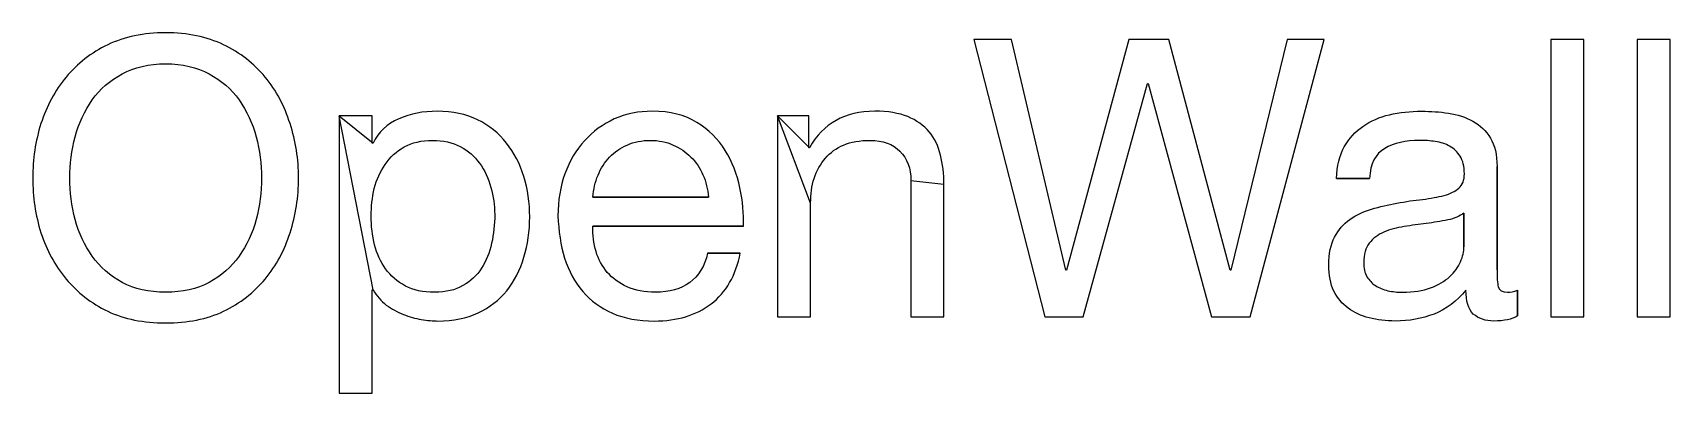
# Model space of a CAD drawing. Extents: x 42 to 128, y 24 to 169.
# Drawn here: x 41.9 to 127.5, y 149.9 to 168.8 of the extents above; entities that cross this region are included whole.
import ezdxf

# ---------------------------------------------------------------- set-up
doc = ezdxf.new("R2010")
doc.units = 0
doc.layers.add('Ebene_1', color=7, linetype='CONTINUOUS')

msp = doc.modelspace()

# ---------------------------------------------------------------- linework, layer by layer
at = {"layer": 'Ebene_1', "color": 7}
for points in [[(105.543545, 153.902616), (109.424665, 168.411097), (107.494265, 168.411097), (104.547865, 156.341016), (104.507225, 156.341016), (101.296664, 168.411097), (99.203704, 168.411097), (95.952504, 156.341016), (95.911864, 156.341016), (93.067064, 168.411097), (91.096024, 168.411097), (94.814584, 153.902616), (96.826264, 153.902616), (100.179064, 166.094617), (100.219704, 166.094617), (103.531864, 153.902616), (105.543545, 153.902616), (105.543545, 153.902616)], [(121.265828, 168.411097), (121.265828, 153.902616), (122.993028, 153.902616), (122.993028, 168.411097), (121.265828, 168.411097), (121.265828, 168.411097)], [(125.790203, 168.411097), (125.790203, 153.902616), (127.517403, 153.902616), (127.517403, 168.411097), (125.790203, 168.411097), (125.790203, 168.411097)], [(57.923623, 164.408057), (57.923623, 149.899576), (59.650823, 149.899576), (59.650823, 155.304696), (59.691463, 155.304696)], [(59.691463, 162.985657), (59.650823, 162.985657), (59.650823, 164.408057), (57.923623, 164.408057), (57.923623, 164.408057)], [(80.841726, 164.408057), (80.841726, 153.902616), (82.568926, 153.902616), (82.568926, 159.836056)], [(82.507966, 162.741817), (82.467326, 162.741817), (82.467326, 164.408057), (80.841726, 164.408057), (80.841726, 164.408057)], [(41.895905, 161.156857), (41.895905, 161.156857)], [(43.826305, 161.156857), (43.826305, 161.156857)], [(87.811486, 161.014617), (87.811486, 153.902616), (89.538686, 153.902616), (89.538686, 160.811417)], [(111.794961, 161.136537), (110.067761, 161.136537)], [(118.459921, 161.766457), (118.459921, 156.361336)], [(77.222543, 160.161176), (71.187503, 160.161176)], [(77.222543, 160.161176), (77.222543, 160.161176)], [(116.732721, 157.560216), (116.732721, 159.328056), (116.732721, 159.328056)], [(66.051623, 159.246776), (66.051623, 159.246776)], [(71.187503, 158.637176), (79.051344, 158.637176)], [(78.888784, 157.235096), (77.181903, 157.235096)], [(78.888784, 157.235096), (78.888784, 157.235096)], [(119.536881, 155.284376), (119.536881, 153.943256), (119.536881, 153.943256)]]:
    msp.add_lwpolyline(points, close=True, dxfattribs=at)
for points in [[(48.845345, 168.756537), (47.693878, 168.756537), (46.684651, 168.546563), (45.817665, 168.126617)], [(51.873025, 168.126617), (51.006038, 168.546563), (49.996812, 168.756537), (48.845345, 168.756537)], [(45.817665, 168.126617), (44.950678, 167.70667), (44.225931, 167.144483), (43.643425, 166.440057)], [(54.047265, 166.440057), (53.464758, 167.144483), (52.740012, 167.70667), (51.873025, 168.126617)], [(46.569505, 166.602617), (47.206198, 166.95483), (47.964812, 167.130937), (48.845345, 167.130937)], [(48.845345, 167.130937), (49.725878, 167.130937), (50.484492, 166.95483), (51.121185, 166.602617)], [(43.643425, 166.440057), (43.060918, 165.73563), (42.620651, 164.92283), (42.322625, 164.001657)], [(45.004865, 165.241177), (45.411265, 165.810137), (45.932811, 166.26395), (46.569505, 166.602617)], [(51.121185, 166.602617), (51.757878, 166.26395), (52.279425, 165.810137), (52.685825, 165.241177)], [(55.347745, 164.001657), (55.063265, 164.92283), (54.629772, 165.73563), (54.047265, 166.440057)], [(44.110785, 163.310777), (44.300438, 164.02875), (44.598465, 164.672217), (45.004865, 165.241177)], [(52.685825, 165.241177), (53.092225, 164.672217), (53.390252, 164.02875), (53.579905, 163.310777)], [(63.044263, 164.651897), (62.312743, 164.651897), (61.642183, 164.51643), (61.032583, 164.245497)], [(65.157543, 164.204857), (64.56149, 164.502883), (63.857063, 164.651897), (63.044263, 164.651897)], [(74.296463, 164.651897), (73.57849, 164.651897), (72.914703, 164.51643), (72.305103, 164.245497)], [(76.612943, 164.062617), (76.003343, 164.45547), (75.231183, 164.651897), (74.296463, 164.651897)], [(85.921726, 164.651897), (84.36386, 164.651897), (83.22594, 164.015203), (82.507966, 162.741817)], [(87.648926, 164.367417), (87.18834, 164.55707), (86.612606, 164.651897), (85.921726, 164.651897)], [(111.449521, 163.859417), (111.855921, 164.143897), (112.316508, 164.347097), (112.831281, 164.469017)], [(112.831281, 164.469017), (113.359601, 164.590937), (113.921788, 164.651897), (114.517841, 164.651897)], [(114.517841, 164.651897), (114.991974, 164.651897), (115.459335, 164.61803), (115.919921, 164.550297)], [(115.919921, 164.550297), (116.394055, 164.482563), (116.820775, 164.340323), (117.200081, 164.123577)], [(42.322625, 164.001657), (42.038145, 163.09403), (41.895905, 162.145763), (41.895905, 161.156857)], [(55.794785, 161.156857), (55.794785, 162.145763), (55.645772, 163.09403), (55.347745, 164.001657)], [(61.032583, 164.245497), (60.422983, 163.98811), (59.975943, 163.568163), (59.691463, 162.985657)], [(66.661223, 162.985657), (66.26837, 163.50043), (65.767143, 163.90683), (65.157543, 164.204857)], [(72.305103, 164.245497), (71.70905, 163.974563), (71.187503, 163.595257), (70.740463, 163.107577)], [(78.096303, 162.599577), (77.730543, 163.19563), (77.23609, 163.68331), (76.612943, 164.062617)], [(88.766526, 163.574937), (88.482046, 163.913603), (88.109513, 164.177763), (87.648926, 164.367417)], [(89.355806, 162.355737), (89.247433, 162.82987), (89.051006, 163.23627), (88.766526, 163.574937)], [(110.474161, 162.782457), (110.718001, 163.229497), (111.043121, 163.588483), (111.449521, 163.859417)], [(117.200081, 164.123577), (117.579388, 163.920377), (117.884188, 163.629123), (118.114481, 163.249817)], [(43.826305, 161.156857), (43.826305, 161.888377), (43.921131, 162.60635), (44.110785, 163.310777)], [(53.579905, 163.310777), (53.769558, 162.60635), (53.864385, 161.888377), (53.864385, 161.156857)], [(60.321383, 161.868057), (60.578769, 162.247363), (60.910663, 162.552163), (61.317063, 162.782457)], [(61.317063, 162.782457), (61.723463, 163.01275), (62.217916, 163.127897), (62.800423, 163.127897)], [(62.800423, 163.127897), (63.355836, 163.127897), (63.836743, 163.019523), (64.243143, 162.802777)], [(64.243143, 162.802777), (64.66309, 162.58603), (65.001756, 162.294777), (65.259143, 161.929017)], [(67.575623, 161.238137), (67.372423, 161.901923), (67.067623, 162.48443), (66.661223, 162.985657)], [(70.740463, 163.107577), (70.30697, 162.619897), (69.968303, 162.044163), (69.724463, 161.380377)], [(72.061263, 162.254137), (72.31865, 162.52507), (72.62345, 162.735043), (72.975663, 162.884057)], [(72.975663, 162.884057), (73.341423, 163.046617), (73.747823, 163.127897), (74.194863, 163.127897)], [(74.194863, 163.127897), (74.628357, 163.127897), (75.02121, 163.046617), (75.373423, 162.884057)], [(75.373423, 162.884057), (75.739183, 162.735043), (76.050757, 162.52507), (76.308143, 162.254137)], [(83.341086, 162.193177), (83.598473, 162.491203), (83.91682, 162.721497), (84.296126, 162.884057)], [(84.296126, 162.884057), (84.68898, 163.046617), (85.149566, 163.127897), (85.677886, 163.127897)], [(85.677886, 163.127897), (86.341673, 163.127897), (86.86322, 162.938243), (87.242526, 162.558937)], [(110.067761, 161.136537), (110.094854, 161.786777), (110.230321, 162.335417), (110.474161, 162.782457)], [(112.587441, 162.701177), (112.099761, 162.430243), (111.835601, 161.908697), (111.794961, 161.136537)], [(114.416241, 163.127897), (113.684721, 163.127897), (113.075121, 162.985657), (112.587441, 162.701177)], [(115.229041, 163.066937), (114.958108, 163.107577), (114.687174, 163.127897), (114.416241, 163.127897)], [(115.980881, 162.823097), (115.764135, 162.945017), (115.513521, 163.026297), (115.229041, 163.066937)], [(116.529521, 162.294777), (116.394055, 162.52507), (116.211175, 162.701177), (115.980881, 162.823097)], [(118.114481, 163.249817), (118.344775, 162.87051), (118.459921, 162.376057), (118.459921, 161.766457)], [(59.752423, 160.608216), (59.874343, 161.08235), (60.063996, 161.502297), (60.321383, 161.868057)], [(65.259143, 161.929017), (65.530076, 161.563257), (65.726503, 161.14331), (65.848423, 160.669176)], [(71.451663, 161.299097), (71.600677, 161.664857), (71.803877, 161.983203), (72.061263, 162.254137)], [(76.308143, 162.254137), (76.579077, 161.99675), (76.78905, 161.685177), (76.938063, 161.319417)], [(78.868464, 160.648856), (78.732997, 161.353283), (78.47561, 162.003523), (78.096303, 162.599577)], [(82.751806, 161.136537), (82.887273, 161.542937), (83.0837, 161.89515), (83.341086, 162.193177)], [(87.242526, 162.558937), (87.621833, 162.17963), (87.811486, 161.664857), (87.811486, 161.014617)], [(89.538686, 160.811417), (89.538686, 161.380377), (89.477726, 161.89515), (89.355806, 162.355737)], [(116.753041, 161.380377), (116.753041, 161.759683), (116.678535, 162.064483), (116.529521, 162.294777)], [(41.895905, 161.156857), (41.895905, 160.16795), (42.038145, 159.21291), (42.322625, 158.291736)], [(44.110785, 158.982616), (43.921131, 159.70059), (43.826305, 160.425336), (43.826305, 161.156857)], [(53.864385, 161.156857), (53.864385, 160.425336), (53.769558, 159.70059), (53.579905, 158.982616)], [(55.347745, 158.291736), (55.645772, 159.21291), (55.794785, 160.16795), (55.794785, 161.156857)], [(67.880423, 159.124856), (67.880423, 159.869923), (67.778823, 160.57435), (67.575623, 161.238137)], [(69.724463, 161.380377), (69.480623, 160.71659), (69.358703, 159.98507), (69.358703, 159.185816)], [(71.187503, 160.161176), (71.214597, 160.567576), (71.30265, 160.946883), (71.451663, 161.299097)], [(76.938063, 161.319417), (77.100623, 160.953657), (77.19545, 160.567576), (77.222543, 160.161176)], [(82.568926, 159.836056), (82.568926, 160.31019), (82.629886, 160.743683), (82.751806, 161.136537)], [(116.468561, 160.628536), (116.658215, 160.804643), (116.753041, 161.055257), (116.753041, 161.380377)], [(59.589863, 159.165496), (59.589863, 159.653176), (59.644049, 160.134083), (59.752423, 160.608216)], [(65.848423, 160.669176), (65.98389, 160.20859), (66.051623, 159.734456), (66.051623, 159.246776)], [(79.051344, 158.637176), (79.078437, 159.27387), (79.017477, 159.94443), (78.868464, 160.648856)], [(114.558481, 160.039256), (114.991974, 160.093443), (115.371281, 160.161176), (115.696401, 160.242456)], [(115.696401, 160.242456), (116.021521, 160.337283), (116.278908, 160.465976), (116.468561, 160.628536)], [(110.758641, 158.982616), (111.097308, 159.226456), (111.476614, 159.409336), (111.896561, 159.531256)], [(111.896561, 159.531256), (112.330054, 159.653176), (112.770321, 159.754776), (113.217361, 159.836056)], [(113.217361, 159.836056), (113.691494, 159.930883), (114.138534, 159.998616), (114.558481, 160.039256)], [(116.732721, 159.328056), (116.515975, 159.165496), (116.231495, 159.043576), (115.879281, 158.962296)], [(45.004865, 157.072536), (44.598465, 157.641496), (44.300438, 158.27819), (44.110785, 158.982616)], [(53.579905, 158.982616), (53.390252, 158.27819), (53.092225, 157.641496), (52.685825, 157.072536)], [(59.772743, 157.661816), (59.650823, 158.149496), (59.589863, 158.650723), (59.589863, 159.165496)], [(66.051623, 159.246776), (66.051623, 158.732003), (65.997436, 158.230776), (65.889063, 157.743096)], [(67.575623, 157.011576), (67.778823, 157.675363), (67.880423, 158.37979), (67.880423, 159.124856)], [(69.358703, 159.185816), (69.385796, 158.386563), (69.500943, 157.64827), (69.704143, 156.970936)], [(71.350063, 157.316376), (71.228143, 157.736323), (71.173957, 158.17659), (71.187503, 158.637176)], [(109.966161, 158.068216), (110.169361, 158.447523), (110.433521, 158.752323), (110.758641, 158.982616)], [(113.603441, 158.616856), (113.210588, 158.56267), (112.858374, 158.467843), (112.546801, 158.332376)], [(114.761681, 158.779416), (114.382374, 158.738776), (113.996294, 158.68459), (113.603441, 158.616856)], [(115.879281, 158.962296), (115.527068, 158.894563), (115.154534, 158.833603), (114.761681, 158.779416)], [(42.322625, 158.291736), (42.620651, 157.38411), (43.060918, 156.578083), (43.643425, 155.873656)], [(54.047265, 155.873656), (54.629772, 156.578083), (55.063265, 157.38411), (55.347745, 158.291736)], [(60.341703, 156.401976), (60.084316, 156.767736), (59.894663, 157.187683), (59.772743, 157.661816)], [(65.889063, 157.743096), (65.78069, 157.255416), (65.604583, 156.821923), (65.360743, 156.442616)], [(109.661361, 156.605176), (109.661361, 157.20123), (109.762961, 157.68891), (109.966161, 158.068216)], [(111.774641, 157.743096), (111.584988, 157.499256), (111.490161, 157.16059), (111.490161, 156.727096)], [(112.546801, 158.332376), (112.235228, 158.19691), (111.977841, 158.000483), (111.774641, 157.743096)], [(116.549841, 156.767736), (116.671761, 157.052216), (116.732721, 157.316376), (116.732721, 157.560216)], [(46.569505, 155.690776), (45.932811, 156.04299), (45.411265, 156.503576), (45.004865, 157.072536)], [(52.685825, 157.072536), (52.279425, 156.503576), (51.757878, 156.04299), (51.121185, 155.690776)], [(66.681543, 155.264056), (67.087943, 155.765283), (67.38597, 156.34779), (67.575623, 157.011576)], [(69.704143, 156.970936), (69.92089, 156.293603), (70.239237, 155.711096), (70.659183, 155.223416)], [(71.939343, 156.219096), (71.66841, 156.544216), (71.471983, 156.909976), (71.350063, 157.316376)], [(77.181903, 157.235096), (77.03289, 156.544216), (76.721317, 156.029443), (76.247183, 155.690776)], [(77.364783, 154.573176), (78.15049, 155.16923), (78.65849, 156.056536), (78.888784, 157.235096)], [(111.490161, 156.727096), (111.490161, 156.442616), (111.544348, 156.198776), (111.652721, 155.995576)], [(115.980881, 155.995576), (116.238268, 156.239416), (116.427921, 156.496803), (116.549841, 156.767736)], [(43.643425, 155.873656), (44.225931, 155.16923), (44.950678, 154.607043), (45.817665, 154.187096)], [(51.873025, 154.187096), (52.740012, 154.607043), (53.464758, 155.16923), (54.047265, 155.873656)], [(61.378023, 155.507896), (60.958076, 155.73819), (60.612636, 156.036216), (60.341703, 156.401976)], [(65.360743, 156.442616), (65.116903, 156.06331), (64.791783, 155.75851), (64.385383, 155.528216)], [(72.975663, 155.467256), (72.555717, 155.65691), (72.210277, 155.907523), (71.939343, 156.219096)], [(109.925521, 155.243736), (109.749414, 155.623043), (109.661361, 156.076856), (109.661361, 156.605176)], [(111.652721, 155.995576), (111.774641, 155.805923), (111.923654, 155.650136), (112.099761, 155.528216)], [(114.985201, 155.406296), (115.391601, 155.568856), (115.723495, 155.765283), (115.980881, 155.995576)], [(118.459921, 156.361336), (118.459921, 155.954936), (118.480241, 155.65691), (118.520881, 155.467256)], [(48.845345, 155.182776), (47.964812, 155.182776), (47.206198, 155.35211), (46.569505, 155.690776)], [(51.121185, 155.690776), (50.484492, 155.35211), (49.725878, 155.182776), (48.845345, 155.182776)], [(59.691463, 155.304696), (59.881116, 154.993123), (60.111409, 154.728963), (60.382343, 154.512216)], [(62.902023, 155.182776), (62.30597, 155.182776), (61.79797, 155.29115), (61.378023, 155.507896)], [(64.385383, 155.528216), (63.99253, 155.297923), (63.498076, 155.182776), (62.902023, 155.182776)], [(65.177863, 154.105816), (65.787463, 154.390296), (66.28869, 154.776376), (66.681543, 155.264056)], [(70.659183, 155.223416), (71.07913, 154.735736), (71.593903, 154.35643), (72.203503, 154.085496)], [(74.459023, 155.182776), (73.890063, 155.182776), (73.39561, 155.277603), (72.975663, 155.467256)], [(76.247183, 155.690776), (75.786597, 155.35211), (75.190543, 155.182776), (74.459023, 155.182776)], [(110.677361, 154.349656), (110.365788, 154.57995), (110.115174, 154.877976), (109.925521, 155.243736)], [(112.099761, 155.528216), (112.289414, 155.406296), (112.506161, 155.318243), (112.750001, 155.264056)], [(112.750001, 155.264056), (112.993841, 155.20987), (113.251228, 155.182776), (113.522161, 155.182776)], [(113.522161, 155.182776), (114.091121, 155.182776), (114.578801, 155.257283), (114.985201, 155.406296)], [(116.834321, 155.284376), (116.360188, 154.715416), (115.804775, 154.302243), (115.168081, 154.044856)], [(117.220401, 154.044856), (116.963015, 154.302243), (116.834321, 154.715416), (116.834321, 155.284376)], [(118.520881, 155.467256), (118.575068, 155.277603), (118.737628, 155.182776), (119.008561, 155.182776)], [(119.008561, 155.182776), (119.157575, 155.182776), (119.333681, 155.216643), (119.536881, 155.284376)], [(45.817665, 154.187096), (46.684651, 153.780696), (47.693878, 153.577496), (48.845345, 153.577496)], [(48.845345, 153.577496), (49.996812, 153.577496), (51.006038, 153.780696), (51.873025, 154.187096)], [(60.382343, 154.512216), (60.666823, 154.309016), (60.96485, 154.146456), (61.276423, 154.024536)], [(74.398063, 153.679096), (75.59017, 153.679096), (76.579077, 153.977123), (77.364783, 154.573176)], [(111.774641, 153.841656), (111.354694, 153.95003), (110.988934, 154.119363), (110.677361, 154.349656)], [(61.276423, 154.024536), (61.587996, 153.902616), (61.89957, 153.814563), (62.211143, 153.760376)], [(62.211143, 153.760376), (62.536263, 153.70619), (62.827516, 153.679096), (63.084903, 153.679096)], [(63.084903, 153.679096), (63.884156, 153.679096), (64.58181, 153.821336), (65.177863, 154.105816)], [(72.203503, 154.085496), (72.82665, 153.814563), (73.55817, 153.679096), (74.398063, 153.679096)], [(113.136081, 153.679096), (112.661948, 153.679096), (112.208134, 153.733283), (111.774641, 153.841656)], [(115.168081, 154.044856), (114.544934, 153.801016), (113.867601, 153.679096), (113.136081, 153.679096)], [(118.297361, 153.679096), (117.850321, 153.679096), (117.491335, 153.801016), (117.220401, 154.044856)], [(119.536881, 153.943256), (119.238855, 153.76715), (118.825681, 153.679096), (118.297361, 153.679096)]]:
    msp.add_open_spline(points, degree=3, dxfattribs=at)

doc.saveas('drawing.dxf')
